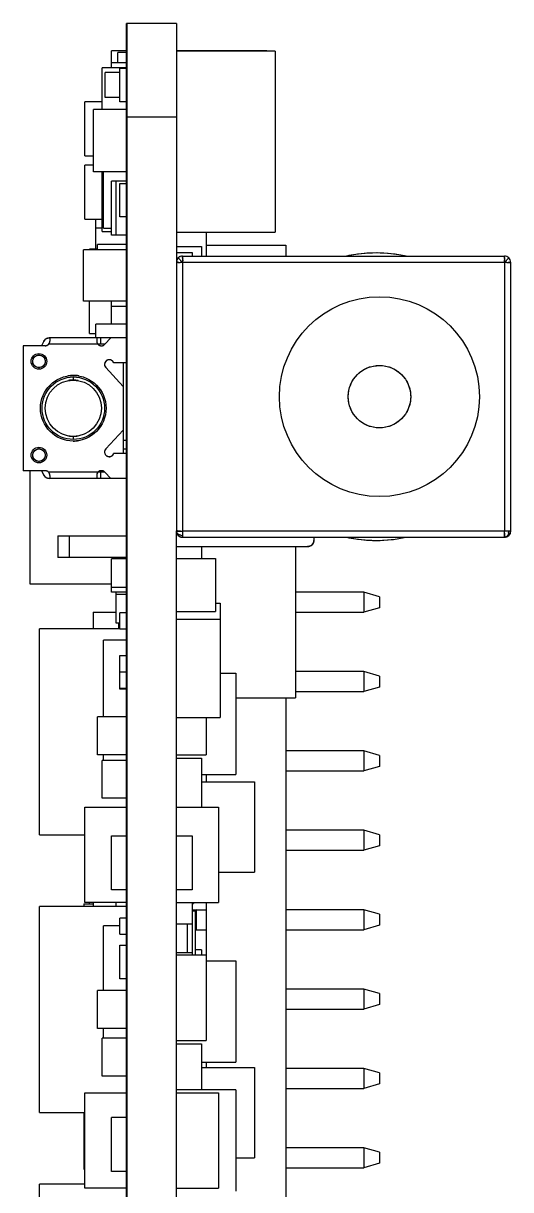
# Model space of a CAD drawing. Header units: millimetres. Extents: x 15 to 418, y 12 to 300.
# Drawn here: x 63.68 to 79.28, y 171.04 to 208.37 of the extents above; entities that cross this region are included whole.
import ezdxf

# ---------------------------------------------------------------- set-up
doc = ezdxf.new("R2010")
doc.units = ezdxf.units.MM
doc.header["$LTSCALE"] = 23.1
doc.layers.get('0').update_dxf_attribs({"linetype": 'CONTINUOUS'})

msp = doc.modelspace()

# ---------------------------------------------------------------- linework, layer by layer
at = {"color": 7, "linetype": 'Continuous'}
for p, q in [((66.983, 123.372), (66.983, 208.372)), ((68.583, 208.372), (66.983, 208.372)), ((67.005, 123.372), (67.005, 208.372)), ((68.583, 208.372), (68.583, 200.722)), ((66.505, 206.949), (66.505, 207.488)), ((66.983, 207.488), (66.505, 207.488)), ((66.705, 207.107), (66.705, 207.44)), ((66.983, 207.44), (66.705, 207.44)), ((66.983, 207.439), (66.705, 207.439)), ((68.583, 207.503), (71.483, 207.503)), ((71.743, 207.486), (68.583, 207.486)), ((71.483, 207.503), (71.483, 207.486)), ((71.743, 207.486), (71.743, 201.686)), ((66.205, 205.618), (66.205, 206.949)), ((66.983, 206.949), (66.205, 206.949)), ((66.983, 207.107), (66.505, 207.107)), ((66.775, 205.86), (66.775, 206.932)), ((66.775, 206.932), (66.983, 206.932)), ((66.305, 205.996), (66.305, 206.796)), ((66.775, 206.796), (66.305, 206.796)), ((65.655, 204.136), (65.655, 205.863)), ((66.205, 205.863), (65.655, 205.863)), ((66.775, 205.996), (66.305, 205.996)), ((66.983, 205.86), (66.775, 205.86)), ((65.925, 203.618), (65.925, 205.618)), ((66.983, 205.618), (65.925, 205.618)), ((68.583, 205.372), (66.983, 205.372)), ((65.655, 204.136), (65.925, 204.136)), ((65.655, 202.104), (65.655, 203.831)), ((65.925, 203.831), (65.655, 203.831)), ((66.983, 203.618), (65.925, 203.618)), ((66.205, 201.713), (66.205, 203.618)), ((66.255, 201.813), (66.255, 203.613)), ((66.505, 201.596), (66.505, 203.323)), ((66.983, 203.323), (66.505, 203.323)), ((66.655, 201.596), (66.655, 203.323)), ((66.775, 202.177), (66.775, 203.249)), ((66.775, 203.249), (66.983, 203.249)), ((65.655, 202.104), (66.205, 202.104)), ((66.005, 201.142), (66.005, 202.104)), ((66.983, 202.177), (66.775, 202.177)), ((66.205, 201.819), (66.005, 201.819)), ((66.205, 201.713), (66.505, 201.713)), ((66.255, 201.813), (66.505, 201.813)), ((68.583, 201.686), (71.743, 201.686)), ((69.533, 201.686), (69.533, 200.922)), ((66.055, 201.126), (66.055, 201.291)), ((66.983, 201.291), (66.055, 201.291)), ((66.983, 201.596), (66.505, 201.596)), ((68.583, 201.234), (69.383, 201.234)), ((69.383, 201.234), (69.383, 200.922)), ((69.543, 201.272), (72.083, 201.272)), ((72.083, 201.272), (72.083, 200.922)), ((65.605, 199.475), (65.605, 201.126)), ((66.983, 201.126), (65.605, 201.126)), ((66.055, 201.142), (65.805, 201.142)), ((68.583, 201.037), (69.084, 201.037)), ((68.642, 200.864), (68.783, 200.722)), ((68.783, 200.911), (68.783, 200.922)), ((68.783, 200.922), (79.083, 200.922)), ((68.783, 200.911), (68.783, 200.892)), ((68.784, 200.843), (68.783, 200.893)), ((69.084, 201.037), (69.084, 200.922)), ((79.083, 200.922), (79.083, 200.911)), ((79.084, 200.922), (79.083, 200.922)), ((79.083, 200.88), (79.083, 200.841)), ((79.225, 200.864), (79.083, 200.722)), ((68.583, 200.723), (68.583, 200.722)), ((68.583, 200.722), (68.583, 192.122)), ((68.583, 200.722), (68.595, 200.722)), ((68.625, 200.722), (68.664, 200.722)), ((68.783, 200.722), (68.707, 200.722)), ((68.784, 200.798), (68.783, 200.722)), ((68.783, 200.722), (68.783, 191.922)), ((79.083, 200.722), (68.783, 200.722)), ((79.083, 200.722), (79.083, 200.799)), ((79.083, 200.722), (79.083, 192.122)), ((79.159, 200.722), (79.083, 200.722)), ((79.204, 200.722), (79.254, 200.722)), ((79.272, 200.722), (79.253, 200.722)), ((79.272, 200.722), (79.283, 200.722)), ((79.283, 200.722), (79.283, 192.122)), ((66.983, 199.475), (65.605, 199.475)), ((65.805, 198.442), (65.805, 199.475)), ((66.505, 198.744), (66.505, 199.475)), ((66.983, 199.31), (66.505, 199.31)), ((66.005, 198.302), (66.005, 198.744)), ((66.983, 198.744), (66.005, 198.744)), ((66.983, 198.302), (64.513, 198.302)), ((64.533, 198.302), (64.533, 198.202)), ((65.805, 198.442), (66.005, 198.442)), ((66.033, 198.302), (66.033, 198.2)), ((66.163, 198.102), (66.163, 198.302)), ((66.483, 198.302), (66.293, 198.098)), ((63.683, 198.052), (63.683, 194.052)), ((64.383, 198.052), (63.683, 198.052)), ((64.336, 198.195), (64.261, 198.052)), ((66.07, 198.102), (64.495, 198.102)), ((66.297, 198.102), (66.071, 198.102)), ((66.279, 198.102), (66.284, 198.091)), ((64.183, 197.802), (64.183, 197.752)), ((66.983, 197.502), (66.575, 197.502)), ((66.882, 197.502), (66.882, 194.602)), ((64.183, 197.352), (64.183, 197.302)), ((66.3, 197.385), (66.324, 197.351)), ((66.313, 197.365), (66.324, 197.351)), ((66.324, 197.351), (66.882, 196.752)), ((65.283, 197.052), (65.283, 196.952)), ((66.882, 195.352), (66.324, 194.753)), ((65.283, 195.152), (65.283, 195.052)), ((66.983, 195.022), (66.882, 195.022)), ((64.183, 194.802), (64.183, 194.752)), ((66.557, 194.566), (66.575, 194.602)), ((66.983, 194.602), (66.575, 194.602)), ((66.983, 194.744), (66.882, 194.744)), ((64.183, 194.352), (64.183, 194.302)), ((64.383, 194.052), (63.683, 194.052)), ((63.905, 190.426), (63.905, 194.052)), ((64.261, 194.052), (64.336, 193.91)), ((66.07, 194.002), (64.495, 194.002)), ((64.497, 193.999), (64.495, 194.002)), ((64.509, 193.984), (64.5, 193.996)), ((66.983, 193.802), (64.513, 193.802)), ((64.533, 193.902), (64.533, 193.802)), ((66.033, 193.904), (66.033, 193.802)), ((66.297, 194.002), (66.072, 194.002)), ((66.163, 193.802), (66.163, 194.002)), ((66.284, 194.013), (66.279, 194.002)), ((66.293, 194.006), (66.483, 193.802)), ((64.783, 191.972), (66.983, 191.972)), ((65.159, 191.272), (65.159, 191.972)), ((68.583, 123.372), (68.583, 192.122)), ((68.621, 192.123), (68.598, 192.123)), ((68.599, 192.123), (68.621, 192.123)), ((68.661, 192.122), (68.621, 192.123)), ((68.714, 192.122), (68.661, 192.122)), ((68.661, 192.122), (68.715, 192.122)), ((79.283, 192.122), (68.783, 192.122)), ((68.783, 191.922), (79.083, 191.922)), ((72.983, 191.922), (72.983, 191.822)), ((79.083, 192), (79.083, 192.054)), ((79.083, 192.053), (79.083, 192)), ((79.083, 192), (79.083, 191.96)), ((79.083, 191.96), (79.083, 191.937)), ((79.083, 191.938), (79.083, 191.96)), ((68.583, 191.622), (72.783, 191.622)), ((69.383, 191.622), (69.383, 191.244)), ((72.393, 191.622), (72.393, 186.78)), ((72.983, 191.822), (72.979, 191.791)), ((66.983, 191.272), (64.783, 191.272)), ((66.505, 190.166), (66.505, 191.232)), ((66.983, 191.232), (66.505, 191.232)), ((68.583, 191.244), (69.833, 191.244)), ((69.833, 191.244), (69.833, 189.544)), ((66.505, 190.426), (63.905, 190.426)), ((66.983, 190.318), (66.505, 190.318)), ((66.983, 190.166), (66.505, 190.166)), ((66.655, 189.175), (66.655, 190.166)), ((66.983, 190.089), (66.655, 190.089)), ((74.583, 190.162), (72.393, 190.162)), ((74.583, 190.162), (74.583, 189.522)), ((75.083, 190.019), (74.583, 190.162)), ((69.833, 189.81), (69.983, 189.81)), ((69.983, 189.81), (69.983, 186.152)), ((75.083, 189.666), (74.583, 189.522)), ((75.083, 190.019), (75.083, 189.666)), ((65.924, 189.522), (65.924, 188.995)), ((65.924, 189.522), (66.655, 189.522)), ((66.775, 188.995), (66.775, 189.508)), ((66.983, 189.508), (66.775, 189.508)), ((68.583, 189.544), (69.833, 189.544)), ((68.583, 189.302), (69.983, 189.302)), ((72.393, 189.522), (74.583, 189.522)), ((64.205, 182.395), (64.205, 188.995)), ((66.775, 188.995), (64.205, 188.995)), ((66.775, 189.175), (66.655, 189.175)), ((66.733, 189.175), (66.733, 188.995)), ((66.775, 188.995), (66.983, 188.995)), ((66.255, 186.178), (66.255, 188.63)), ((66.983, 188.63), (66.255, 188.63)), ((66.775, 187.064), (66.775, 188.136)), ((66.775, 188.136), (66.983, 188.136)), ((66.983, 187.603), (66.775, 187.603)), ((69.983, 187.574), (70.483, 187.574)), ((70.483, 187.574), (70.483, 184.324)), ((74.583, 187.622), (72.393, 187.622)), ((74.583, 187.622), (74.583, 186.982)), ((75.083, 187.479), (74.583, 187.622)), ((75.083, 187.479), (75.083, 187.126)), ((66.775, 187.09), (66.983, 187.09)), ((66.983, 187.064), (66.775, 187.064)), ((75.083, 187.126), (74.583, 186.982)), ((70.483, 186.78), (72.393, 186.78)), ((72.083, 186.78), (72.083, 153.157)), ((72.393, 186.982), (74.583, 186.982)), ((66.055, 184.959), (66.055, 186.178)), ((66.983, 186.178), (66.055, 186.178)), ((68.583, 186.152), (69.983, 186.152)), ((69.533, 186.152), (69.533, 184.959)), ((66.983, 184.959), (66.055, 184.959)), ((66.255, 184.774), (66.255, 184.959)), ((68.583, 184.959), (69.533, 184.959)), ((68.583, 184.851), (69.383, 184.851)), ((69.383, 184.851), (69.383, 183.282)), ((74.583, 185.082), (72.083, 185.082)), ((74.583, 185.082), (74.583, 184.442)), ((75.083, 184.939), (74.583, 185.082)), ((75.083, 184.939), (75.083, 184.586)), ((66.205, 183.568), (66.205, 184.774)), ((66.983, 184.774), (66.205, 184.774)), ((72.083, 184.442), (74.583, 184.442)), ((75.083, 184.586), (74.583, 184.442)), ((69.383, 184.324), (70.483, 184.324)), ((69.383, 184.095), (71.084, 184.095)), ((69.543, 184.095), (69.543, 184.324)), ((71.084, 184.095), (71.084, 181.199)), ((66.983, 183.568), (66.205, 183.568)), ((65.655, 180.234), (65.655, 183.282)), ((65.655, 183.282), (66.983, 183.282)), ((68.583, 183.282), (69.933, 183.282)), ((69.933, 183.282), (69.933, 180.234)), ((64.205, 182.395), (65.655, 182.395)), ((66.505, 180.641), (66.505, 182.368)), ((66.505, 182.368), (66.983, 182.368)), ((68.583, 182.368), (69.084, 182.368)), ((69.084, 182.368), (69.084, 180.641)), ((74.583, 182.542), (72.083, 182.542)), ((74.583, 182.542), (74.583, 181.902)), ((75.083, 182.399), (74.583, 182.542)), ((75.083, 182.399), (75.083, 182.046)), ((72.083, 181.902), (74.583, 181.902)), ((75.083, 182.046), (74.583, 181.902)), ((69.933, 181.199), (71.084, 181.199)), ((66.983, 180.641), (66.505, 180.641)), ((69.084, 180.641), (68.583, 180.641)), ((64.205, 173.505), (64.205, 180.105)), ((66.983, 180.105), (64.205, 180.105)), ((65.619, 180.194), (65.924, 180.194)), ((66.983, 180.234), (65.655, 180.234)), ((65.805, 180.194), (65.805, 180.234)), ((65.924, 180.234), (65.924, 180.105)), ((66.655, 180.105), (66.655, 180.234)), ((68.583, 180.234), (69.933, 180.234)), ((69.084, 180.234), (69.084, 178.558)), ((69.084, 180.203), (69.133, 180.203)), ((69.084, 180.002), (69.543, 180.002)), ((69.084, 179.964), (69.183, 179.964)), ((69.133, 180.234), (69.133, 180.203)), ((69.183, 179.964), (69.183, 178.558)), ((69.223, 180.002), (69.184, 179.963)), ((69.223, 179.362), (69.223, 180.002)), ((69.543, 178.558), (69.543, 180.234)), ((74.583, 180.002), (72.083, 180.002)), ((74.583, 180.002), (74.583, 179.362)), ((75.083, 179.859), (74.583, 180.002)), ((66.775, 179.216), (66.775, 179.729)), ((66.983, 179.729), (66.775, 179.729)), ((75.083, 179.859), (75.083, 179.506)), ((66.255, 177.415), (66.255, 179.486)), ((66.775, 179.486), (66.255, 179.486)), ((66.775, 179.216), (66.983, 179.216)), ((68.583, 179.548), (69.084, 179.548)), ((68.933, 179.548), (68.933, 178.634)), ((69.183, 179.402), (69.223, 179.362)), ((69.183, 179.362), (69.543, 179.362)), ((72.083, 179.362), (74.583, 179.362)), ((75.083, 179.506), (74.583, 179.362)), ((66.775, 177.793), (66.775, 178.865)), ((66.775, 178.865), (66.983, 178.865)), ((68.583, 178.634), (69.084, 178.634)), ((68.583, 178.558), (69.533, 178.558)), ((69.383, 178.717), (69.183, 178.717)), ((69.383, 178.717), (69.383, 178.558)), ((69.533, 178.558), (69.533, 175.815)), ((69.533, 178.367), (70.483, 178.367)), ((70.483, 178.367), (70.483, 175.117)), ((66.983, 177.793), (66.775, 177.793)), ((66.055, 176.196), (66.055, 177.415)), ((66.983, 177.415), (66.055, 177.415)), ((74.583, 177.462), (72.083, 177.462)), ((74.583, 177.462), (74.583, 176.822)), ((75.083, 177.319), (74.583, 177.462)), ((75.083, 176.966), (74.583, 176.822)), ((75.083, 177.319), (75.083, 176.966)), ((72.083, 176.822), (74.583, 176.822)), ((66.983, 176.196), (66.055, 176.196)), ((66.205, 174.678), (66.205, 175.884)), ((66.983, 175.884), (66.205, 175.884)), ((66.255, 175.884), (66.255, 176.196)), ((68.583, 175.815), (69.533, 175.815)), ((68.583, 175.707), (69.383, 175.707)), ((69.383, 175.707), (69.383, 174.239)), ((69.383, 175.117), (70.483, 175.117)), ((69.543, 174.951), (69.543, 175.117)), ((69.383, 174.951), (71.084, 174.951)), ((71.084, 174.951), (71.084, 172.055)), ((74.583, 174.922), (72.083, 174.922)), ((74.583, 174.922), (74.583, 174.282)), ((75.083, 174.779), (74.583, 174.922)), ((75.083, 174.779), (75.083, 174.426)), ((66.983, 174.678), (66.205, 174.678)), ((75.083, 174.426), (74.583, 174.282)), ((65.655, 171.09), (65.655, 174.138)), ((65.655, 174.138), (66.983, 174.138)), ((70.483, 174.239), (68.583, 174.239)), ((68.583, 174.138), (69.933, 174.138)), ((69.933, 174.138), (69.933, 171.09)), ((70.483, 174.239), (70.483, 170.989)), ((72.083, 174.282), (74.583, 174.282)), ((64.205, 173.505), (65.655, 173.505)), ((66.505, 171.624), (66.505, 173.351)), ((66.983, 173.351), (66.505, 173.351)), ((74.583, 172.382), (72.083, 172.382)), ((74.583, 172.382), (74.583, 171.742)), ((75.083, 172.239), (74.583, 172.382)), ((75.083, 172.239), (75.083, 171.886)), ((70.483, 172.055), (71.084, 172.055)), ((72.083, 171.742), (74.583, 171.742)), ((75.083, 171.886), (74.583, 171.742)), ((65.619, 171.699), (65.655, 171.699)), ((66.983, 171.624), (66.505, 171.624)), ((64.205, 164.615), (64.205, 171.215)), ((65.655, 171.215), (64.205, 171.215)), ((66.983, 171.09), (65.655, 171.09)), ((68.583, 171.09), (69.933, 171.09))]:
    msp.add_line(p, q, dxfattribs=at)
at = {"color": 6, "linetype": 'Continuous'}
msp.add_line((64.783, 191.972), (64.783, 191.272), dxfattribs=at)
at = {"color": 4, "linetype": 'Continuous'}
for p, q in [((65.619, 180.194), (65.619, 180.105)), ((65.619, 173.505), (65.619, 171.699))]:
    msp.add_line(p, q, dxfattribs=at)
at = {"color": 7, "linetype": 'Continuous'}
for centre, radius in [((75.083, 196.422), 3.2), ((64.183, 197.552), 0.25), ((64.183, 197.552), 0.2), ((75.083, 196.422), 1), ((65.283, 196.052), 1.05), ((65.283, 196.052), 1), ((65.283, 196.052), 0.9), ((64.183, 194.552), 0.25), ((64.183, 194.552), 0.2)]:
    msp.add_circle(centre, radius, dxfattribs=at)
for centre, radius, start, end in [((68.783, 200.722), 0.2, 89.9857, 180.0143), ((68.783, 200.901), 0.0211, 89.9407, 91.0482), ((71.617, 200.899), 2.833, 179.75, 180.1142), ((74.983, 196.422), 4.6, 78.0314, 101.9686), ((74.991, 196.369), 4.653, 98.1617, 101.9296), ((74.983, 196.432), 4.59, 80.9304, 98.1758), ((74.975, 196.367), 4.655, 78.0708, 80.9538), ((79.083, 200.722), 0.2, 359.9857, 90.0143), ((75.775, 200.908), 3.309, 359.5265, 0.0609), ((73.924, 200.908), 5.159, 359.2598, 359.6902), ((68.598, 197.414), 3.309, 89.5265, 90.0609), ((68.598, 195.563), 5.159, 89.2598, 89.6902), ((68.693, 203.024), 2.303, 269.2882, 270.3521), ((68.706, 206.283), 5.562, 269.5651, 270.0056), ((68.704, 206.773), 6.051, 270.029, 270.7558), ((60.626, 200.816), 8.158, 359.3435, 359.8792), ((63.895, 200.806), 4.889, 359.9111, 0.4347), ((66.564, 200.815), 2.22, 359.5569, 0.7141), ((84.644, 200.8), 5.562, 179.5651, 180.0056), ((81.386, 200.813), 2.303, 179.2882, 180.3521), ((85.134, 200.802), 6.051, 180.029, 180.7558), ((79.177, 208.88), 8.158, 269.3435, 269.8792), ((79.177, 202.941), 2.22, 269.5569, 270.7141), ((79.167, 205.61), 4.889, 269.9111, 270.4347), ((79.26, 197.889), 2.833, 89.75, 90.1142), ((79.262, 200.722), 0.0211, 359.9407, 1.0477), ((64.513, 198.102), 0.2, 89.9989, 152.4379), ((64.574, 198.044), 0.285, 137.4143, 139.6972), ((64.497, 198.127), 0.171, 127.9218, 128.4164), ((64.518, 198.085), 0.218, 112.4183, 115.8423), ((64.513, 198.113), 0.19, 102.399, 106.4188), ((64.383, 198.202), 0.15, 269.9983, 0.0017), ((64.383, 198.216), 0.163, 270.2322, 270.7286), ((64.385, 198.195), 0.142, 282.1693, 283.9715), ((64.384, 198.198), 0.145, 283.9772, 287.1424), ((64.383, 198.201), 0.148, 287.1363, 288.3635), ((64.382, 198.205), 0.153, 288.3898, 294.5181), ((64.381, 198.208), 0.156, 294.4939, 297.5828), ((64.381, 198.207), 0.156, 297.5846, 298.0579), ((64.381, 198.207), 0.155, 298.0546, 302.4674), ((64.382, 198.205), 0.153, 302.4695, 306.1123), ((64.387, 198.198), 0.145, 306.0582, 312.3222), ((64.396, 198.188), 0.131, 312.3565, 316.7543), ((64.402, 198.183), 0.123, 316.7768, 319.0824), ((64.338, 198.236), 0.207, 319.5969, 323.3409), ((64.401, 198.194), 0.131, 331.6509, 336.7144), ((64.391, 198.199), 0.142, 336.7597, 340.8303), ((64.35, 198.211), 0.185, 346.5075, 346.8129), ((64.345, 198.212), 0.19, 346.8154, 348.2368), ((66.183, 198.2), 0.15, 179.9993, 317.0007), ((66.332, 198.235), 0.303, 192.7331, 192.929), ((66.293, 198.225), 0.262, 192.9157, 193.8954), ((66.263, 198.218), 0.231, 193.9046, 194.7782), ((66.217, 198.229), 0.194, 212.1285, 213.5646), ((66.824, 198.905), 1.102, 226.7836, 227.0309), ((66.193, 198.202), 0.156, 235.5469, 237.5076), ((66.188, 198.195), 0.148, 237.5221, 238.0548), ((66.184, 198.201), 0.151, 240.9105, 255.1623), ((66.173, 198.168), 0.117, 244.1724, 244.6063), ((66.171, 198.161), 0.11, 244.5776, 247.979), ((66.165, 198.149), 0.0959, 247.9704, 257.731), ((66.168, 198.163), 0.11, 257.8298, 260.9352), ((66.196, 198.179), 0.128, 274.7704, 276.6705), ((66.197, 198.153), 0.102, 291.0244, 291.9624), ((66.196, 198.156), 0.105, 291.9603, 292.4014), ((66.433, 197.454), 0.15, 18.8904, 207.3013), ((66.433, 197.454), 0.149, 158.8228, 167.9234), ((66.434, 197.453), 0.151, 143.3161, 154.4393), ((66.432, 197.454), 0.149, 173.9026, 179.3497), ((66.43, 197.454), 0.146, 167.9293, 173.8565), ((66.416, 197.447), 0.132, 194.5024, 197.3391), ((66.402, 197.443), 0.117, 197.2846, 203.3969), ((66.4, 197.442), 0.115, 203.5055, 206.5409), ((66.414, 197.449), 0.131, 206.5441, 209.2998), ((65.283, 196.047), 1.055, 90.0242, 99.4662), ((65.284, 196.045), 0.908, 90.0434, 99.9848), ((65.282, 196.029), 1.073, 89.5017, 89.9264), ((65.282, 196.047), 0.905, 80.0342, 89.9695), ((65.282, 196.041), 1.062, 80.5622, 89.5184), ((65.283, 196.058), 0.905, 260.0342, 269.9695), ((65.284, 196.076), 1.073, 269.6128, 269.9271), ((65.282, 196.06), 0.908, 270.0434, 279.9848), ((65.282, 196.057), 1.055, 270.0248, 279.4668), ((66.433, 194.651), 0.15, 136.9997, 325.4106), ((66.439, 194.651), 0.156, 177.409, 182.9808), ((66.434, 194.652), 0.15, 167.4873, 177.433), ((66.439, 194.651), 0.156, 182.968, 186.9014), ((66.426, 194.653), 0.142, 160.2255, 167.4627), ((66.417, 194.656), 0.133, 152.5772, 160.2307), ((66.459, 194.627), 0.115, 321.6202, 324.6549), ((66.447, 194.636), 0.131, 324.658, 327.4085), ((64.513, 194.002), 0.2, 207.5621, 270.0011), ((64.383, 193.902), 0.15, 359.9983, 90.0017), ((64.381, 193.896), 0.157, 76.872, 77.9801), ((64.381, 193.895), 0.157, 66.5539, 76.8691), ((64.381, 193.897), 0.156, 65.435, 66.5538), ((64.384, 193.901), 0.151, 59.7786, 65.4611), ((64.386, 193.906), 0.146, 59.2042, 59.7483), ((64.388, 193.909), 0.142, 55.2694, 59.2179), ((64.39, 193.912), 0.138, 54.0641, 55.2544), ((64.389, 193.91), 0.141, 52.8175, 54.0611), ((64.386, 193.907), 0.145, 51.4238, 52.8166), ((64.379, 193.898), 0.156, 46.3103, 51.3747), ((64.368, 193.886), 0.172, 43.6697, 46.3448), ((64.362, 193.88), 0.181, 42.4179, 43.6814), ((63.593, 193.302), 1.142, 37.4334, 37.6234), ((64.365, 193.885), 0.175, 32.9422, 34.6567), ((64.387, 193.899), 0.148, 31.8583, 32.9183), ((64.405, 193.91), 0.127, 28.597, 31.8917), ((64.413, 193.915), 0.118, 27.0639, 28.5582), ((64.418, 193.917), 0.113, 24.9381, 27.0686), ((64.423, 193.919), 0.108, 23.312, 24.9341), ((64.267, 193.875), 0.269, 13.7276, 14.3703), ((64.265, 193.874), 0.271, 13.123, 13.7277), ((64.263, 193.874), 0.273, 12.7111, 13.1233), ((64.262, 193.874), 0.274, 12.2655, 12.7111), ((64.273, 193.876), 0.263, 11.0624, 12.281), ((66.183, 193.904), 0.15, 42.999, 180.001), ((66.222, 193.894), 0.19, 166.9541, 168.7233), ((66.215, 193.896), 0.182, 166.3916, 166.9508), ((66.175, 193.908), 0.141, 157.125, 161.0371), ((66.165, 193.912), 0.13, 153.4179, 157.0922), ((66.173, 193.908), 0.139, 151.7316, 152.7473), ((66.169, 193.91), 0.135, 152.7492, 153.4121), ((66.241, 193.864), 0.22, 142.0736, 144.1259), ((66.261, 193.848), 0.246, 141.0233, 142.0896), ((66.739, 193.284), 0.981, 132.6413, 132.9604), ((66.202, 193.891), 0.17, 122.8028, 124.6987), ((66.191, 193.908), 0.15, 120.5657, 122.8131), ((66.184, 193.903), 0.151, 104.5615, 117.2205), ((66.168, 193.95), 0.103, 113.1156, 114.5065), ((66.164, 193.961), 0.091, 101.546, 113.1021), ((66.168, 193.942), 0.11, 98.5694, 101.4823), ((66.195, 193.928), 0.125, 82.7752, 84.3936), ((66.195, 193.943), 0.11, 66.6107, 70.0784), ((68.785, 192.122), 0.201, 180.0568, 197.7313), ((68.783, 192.122), 0.2, 179.9857, 270.0143), ((68.782, 192.122), 0.199, 197.7815, 200.0552), ((68.784, 192.123), 0.201, 200.0858, 214.6237), ((68.667, 194.803), 2.681, 269.0318, 269.8722), ((68.784, 192.123), 0.201, 216.6227, 231.8318), ((68.784, 192.123), 0.201, 233.8833, 251.8619), ((68.791, 192.133), 0.213, 239.4508, 240.9597), ((68.719, 214.74), 22.618, 269.9888, 270.1637), ((68.784, 192.124), 0.202, 251.9345, 253.4819), ((68.783, 192.257), 0.276, 257.1443, 270.0753), ((68.784, 192.124), 0.201, 253.5033, 269.9374), ((74.983, 196.422), 4.6, 258.0314, 281.9686), ((74.991, 196.475), 4.653, 258.0704, 261.7676), ((74.975, 196.477), 4.655, 278.9724, 281.9292), ((56.465, 192.058), 22.618, 359.9888, 0.1637), ((79.083, 192.122), 0.2, 269.9857, 0.0143), ((76.403, 192.006), 2.681, 359.0318, 359.8722), ((79.083, 192.124), 0.201, 270.0568, 287.7313), ((79.084, 192.121), 0.199, 287.7815, 290.0552), ((79.102, 192.077), 0.151, 287.5736, 291.9226), ((79.083, 192.123), 0.201, 290.0858, 304.6237), ((79.083, 192.123), 0.201, 306.6226, 321.8319), ((78.949, 192.122), 0.276, 347.1443, 0.0753), ((79.083, 192.123), 0.201, 323.8833, 341.862), ((79.082, 192.123), 0.202, 341.9345, 343.4819), ((79.082, 192.122), 0.201, 343.5033, 359.9374), ((72.783, 191.822), 0.2, 269.9846, 0.0154), ((74.983, 196.412), 4.59, 261.7527, 278.9951)]:
    msp.add_arc(centre, radius, start, end, dxfattribs=at)
at = {"color": 6, "linetype": 'Continuous'}
for centre, radius, start, end in [((68.785, 192.122), 0.202, 197.7313, 198.3659), ((68.784, 192.123), 0.201, 198.4689, 200.0858), ((68.784, 192.123), 0.201, 214.6237, 215.7375), ((68.784, 192.123), 0.201, 215.8177, 216.6227), ((68.784, 192.123), 0.201, 233.5493, 233.8833), ((68.784, 192.123), 0.201, 251.8619, 252.0009), ((68.784, 192.124), 0.202, 253.4819, 267.2647), ((68.783, 192.12), 0.198, 267.2936, 269.0291), ((68.783, 192.119), 0.197, 269.0299, 269.9996), ((79.083, 192.124), 0.202, 287.7313, 288.3659), ((79.083, 192.123), 0.201, 288.4689, 290.0858), ((79.083, 192.123), 0.201, 304.6237, 305.7375), ((79.083, 192.123), 0.201, 305.8176, 306.6226), ((79.083, 192.123), 0.201, 323.5493, 323.8833), ((79.083, 192.123), 0.201, 341.862, 342.0009), ((79.082, 192.123), 0.202, 343.4819, 357.265), ((79.087, 192.122), 0.197, 359.0303, 359.9996), ((79.085, 192.122), 0.198, 357.2939, 359.0295)]:
    msp.add_arc(centre, radius, start, end, dxfattribs=at)
at = {"color": 7, "linetype": 'Continuous'}
for points in [[(68.676, 200.893), (68.667, 200.888), (68.659, 200.88), (68.652, 200.873)], [(68.709, 200.908), (68.697, 200.904), (68.686, 200.9), (68.676, 200.893)], [(68.61, 200.823), (68.601, 200.81), (68.596, 200.796), (68.592, 200.781)], [(68.623, 200.841), (68.618, 200.836), (68.614, 200.83), (68.61, 200.823)], [(64.365, 198.236), (64.373, 198.245), (64.382, 198.253), (64.391, 198.261)], [(64.392, 198.262), (64.401, 198.269), (64.412, 198.275), (64.423, 198.281)], [(64.434, 198.286), (64.443, 198.289), (64.451, 198.292), (64.459, 198.295)], [(64.472, 198.298), (64.485, 198.301), (64.499, 198.302), (64.513, 198.302)], [(64.385, 198.052), (64.395, 198.052), (64.405, 198.053), (64.415, 198.056)], [(64.504, 198.113), (64.508, 198.119), (64.512, 198.125), (64.516, 198.132)], [(66.056, 198.122), (66.061, 198.115), (66.065, 198.109), (66.07, 198.102)], [(66.074, 198.099), (66.083, 198.09), (66.094, 198.081), (66.105, 198.073)], [(66.11, 198.069), (66.114, 198.067), (66.118, 198.065), (66.123, 198.063)], [(66.207, 198.052), (66.224, 198.055), (66.241, 198.061), (66.257, 198.07)], [(66.236, 198.059), (66.243, 198.062), (66.25, 198.066), (66.257, 198.07)], [(66.257, 198.07), (66.27, 198.078), (66.281, 198.088), (66.293, 198.098)], [(64.122, 197.743), (64.142, 197.748), (64.162, 197.75), (64.183, 197.752)], [(64.183, 197.752), (64.205, 197.75), (64.227, 197.748), (64.248, 197.741)], [(66.556, 197.54), (66.549, 197.55), (66.541, 197.559), (66.532, 197.567)], [(66.575, 197.502), (66.57, 197.515), (66.564, 197.528), (66.556, 197.54)], [(64.183, 197.352), (64.161, 197.354), (64.139, 197.357), (64.118, 197.363)], [(64.244, 197.362), (64.224, 197.356), (64.203, 197.354), (64.183, 197.352)], [(66.283, 197.456), (66.283, 197.448), (66.284, 197.44), (66.285, 197.431)], [(66.285, 197.431), (66.286, 197.426), (66.287, 197.42), (66.288, 197.414)], [(66.3, 197.385), (66.304, 197.378), (66.309, 197.371), (66.313, 197.365)], [(64.122, 194.743), (64.142, 194.748), (64.162, 194.75), (64.183, 194.752)], [(64.183, 194.752), (64.205, 194.75), (64.227, 194.748), (64.248, 194.741)], [(66.324, 194.753), (66.314, 194.742), (66.306, 194.73), (66.299, 194.718)], [(66.523, 194.53), (66.528, 194.534), (66.532, 194.538), (66.537, 194.542)], [(66.537, 194.542), (66.541, 194.546), (66.546, 194.551), (66.55, 194.556)], [(66.557, 194.566), (66.564, 194.577), (66.57, 194.59), (66.575, 194.602)], [(64.183, 194.352), (64.161, 194.354), (64.139, 194.357), (64.118, 194.363)], [(64.244, 194.362), (64.224, 194.356), (64.203, 194.354), (64.183, 194.352)], [(64.414, 194.049), (64.404, 194.051), (64.393, 194.052), (64.383, 194.052)], [(64.533, 193.913), (64.533, 193.918), (64.532, 193.922), (64.531, 193.927)], [(66.042, 193.953), (66.04, 193.948), (66.039, 193.944), (66.037, 193.939)], [(66.062, 193.992), (66.058, 193.986), (66.054, 193.98), (66.05, 193.973)], [(66.105, 194.031), (66.094, 194.024), (66.084, 194.015), (66.074, 194.006)], [(66.126, 194.043), (66.122, 194.042), (66.118, 194.04), (66.115, 194.038)], [(66.257, 194.035), (66.241, 194.043), (66.225, 194.049), (66.208, 194.052)], [(66.232, 194.047), (66.225, 194.049), (66.218, 194.051), (66.211, 194.052)], [(66.256, 194.035), (66.251, 194.038), (66.245, 194.042), (66.238, 194.044)], [(66.293, 194.006), (66.281, 194.016), (66.27, 194.027), (66.256, 194.035)], [(68.601, 192.041), (68.604, 192.033), (68.608, 192.026), (68.612, 192.018)], [(68.688, 191.947), (68.697, 191.941), (68.707, 191.937), (68.717, 191.934)], [(79.181, 191.948), (79.174, 191.944), (79.166, 191.94), (79.159, 191.937)], [(79.268, 192.045), (79.265, 192.037), (79.261, 192.03), (79.257, 192.023)], [(72.979, 191.791), (72.976, 191.776), (72.973, 191.762), (72.969, 191.748)]]:
    msp.add_open_spline(points, degree=3, dxfattribs=at)
for points, knots in [([(68.783, 200.922), (68.783, 200.922), (68.782, 200.922), (68.783, 200.921), (68.783, 200.92), (68.783, 200.919), (68.783, 200.917), (68.783, 200.915), (68.783, 200.912), (68.783, 200.911)], [0, 0, 0, 0, 0.069909, 0.128944, 0.206327, 0.309579, 0.440704, 0.599799, 1, 1, 1, 1]), ([(68.783, 200.892), (68.783, 200.888), (68.783, 200.872), (68.784, 200.856), (68.784, 200.843)], [0, 0, 0, 0, 0.211487, 1, 1, 1, 1]), ([(79.083, 200.91), (79.084, 200.912), (79.084, 200.915), (79.084, 200.918), (79.084, 200.92), (79.084, 200.921), (79.085, 200.922), (79.084, 200.922), (79.084, 200.922)], [0, 0, 0, 0, 0.401673, 0.693287, 0.797004, 0.874032, 0.930629, 1, 1, 1, 1]), ([(79.083, 200.88), (79.083, 200.883), (79.083, 200.893), (79.083, 200.903), (79.083, 200.91)], [0, 0, 0, 0, 0.30278, 1, 1, 1, 1]), ([(68.595, 200.722), (68.594, 200.722), (68.591, 200.723), (68.587, 200.723), (68.585, 200.723), (68.584, 200.723), (68.584, 200.724), (68.583, 200.723), (68.583, 200.723)], [0, 0, 0, 0, 0.401677, 0.693295, 0.797014, 0.874044, 0.930642, 1, 1, 1, 1]), ([(68.626, 200.722), (68.622, 200.722), (68.612, 200.722), (68.602, 200.722), (68.595, 200.722)], [0, 0, 0, 0, 0.30278, 1, 1, 1, 1]), ([(79.253, 200.722), (79.25, 200.722), (79.233, 200.722), (79.217, 200.722), (79.204, 200.722)], [0, 0, 0, 0, 0.211487, 1, 1, 1, 1]), ([(79.283, 200.723), (79.283, 200.723), (79.283, 200.724), (79.283, 200.723), (79.282, 200.723), (79.28, 200.723), (79.279, 200.723), (79.276, 200.722), (79.273, 200.722), (79.272, 200.722)], [0, 0, 0, 0, 0.069921, 0.128954, 0.206336, 0.309586, 0.440709, 0.599802, 1, 1, 1, 1]), ([(64.336, 198.195), (64.336, 198.198), (64.339, 198.204), (64.345, 198.212), (64.351, 198.22), (64.355, 198.225), (64.357, 198.228)], [0, 0, 0, 0, 0.249551, 0.502023, 0.750973, 1, 1, 1, 1]), ([(64.525, 198.152), (64.525, 198.153), (64.527, 198.158), (64.528, 198.164), (64.529, 198.168)], [0, 0, 0, 0, 0.251972, 1, 1, 1, 1]), ([(64.531, 198.173), (64.531, 198.176), (64.533, 198.185), (64.534, 198.195), (64.533, 198.202)], [0, 0, 0, 0, 0.258357, 1, 1, 1, 1]), ([(66.033, 198.2), (66.033, 198.2), (66.033, 198.198), (66.033, 198.194), (66.033, 198.191), (66.033, 198.189)], [0, 0, 0, 0, 0.247257, 0.495961, 1, 1, 1, 1]), ([(66.033, 198.189), (66.034, 198.187), (66.035, 198.18), (66.036, 198.173), (66.037, 198.168)], [0, 0, 0, 0, 0.245355, 1, 1, 1, 1]), ([(66.039, 198.159), (66.041, 198.153), (66.044, 198.142), (66.05, 198.131), (66.054, 198.126)], [0, 0, 0, 0, 0.495711, 1, 1, 1, 1]), ([(66.151, 198.054), (66.16, 198.052), (66.179, 198.052), (66.197, 198.051), (66.206, 198.052)], [0, 0, 0, 0, 0.498887, 1, 1, 1, 1]), ([(66.211, 198.053), (66.215, 198.053), (66.222, 198.054), (66.23, 198.057), (66.234, 198.058)], [0, 0, 0, 0, 0.49946, 1, 1, 1, 1]), ([(64.118, 197.363), (64.108, 197.366), (64.089, 197.374), (64.054, 197.397), (64.017, 197.435), (63.989, 197.491), (63.98, 197.554), (63.99, 197.617), (64.015, 197.664), (64.042, 197.695), (64.074, 197.722), (64.102, 197.737), (64.122, 197.743)], [0, 0, 0, 0, 0.062457, 0.125266, 0.250159, 0.375138, 0.500102, 0.625091, 0.750047, 0.812669, 0.875248, 1, 1, 1, 1]), ([(64.248, 197.741), (64.257, 197.738), (64.277, 197.73), (64.312, 197.707), (64.349, 197.67), (64.377, 197.613), (64.386, 197.55), (64.376, 197.488), (64.351, 197.441), (64.324, 197.409), (64.292, 197.382), (64.264, 197.367), (64.244, 197.362)], [0, 0, 0, 0, 0.062457, 0.125266, 0.250159, 0.375138, 0.500102, 0.625091, 0.750047, 0.812669, 0.875248, 1, 1, 1, 1]), ([(66.532, 197.567), (66.517, 197.58), (66.489, 197.595), (66.45, 197.604), (66.419, 197.604), (66.389, 197.598), (66.352, 197.583), (66.328, 197.562), (66.316, 197.547)], [0, 0, 0, 0, 0.249434, 0.374693, 0.50005, 0.625383, 0.750631, 1, 1, 1, 1]), ([(75.083, 195.422), (75.018, 195.425), (74.92, 195.433), (74.792, 195.463), (74.7, 195.496), (74.611, 195.539), (74.499, 195.606), (74.372, 195.711), (74.247, 195.863), (74.153, 196.037), (74.096, 196.226), (74.077, 196.422), (74.096, 196.619), (74.153, 196.807), (74.247, 196.981), (74.351, 197.108), (74.448, 197.196), (74.527, 197.255), (74.611, 197.306), (74.699, 197.349), (74.792, 197.381), (74.888, 197.403), (74.985, 197.415), (75.051, 197.42), (75.083, 197.422)], [0, 0, 0, 0, 0.062541, 0.09379, 0.125065, 0.156371, 0.187653, 0.250098, 0.312574, 0.375032, 0.437497, 0.499966, 0.562431, 0.624894, 0.687341, 0.749815, 0.781065, 0.812306, 0.843603, 0.874918, 0.906151, 0.937368, 0.968689, 1, 1, 1, 1]), ([(75.083, 197.422), (75.149, 197.42), (75.247, 197.411), (75.375, 197.381), (75.467, 197.348), (75.556, 197.306), (75.668, 197.238), (75.795, 197.134), (75.92, 196.981), (76.013, 196.807), (76.07, 196.619), (76.09, 196.422), (76.07, 196.226), (76.013, 196.037), (75.92, 195.863), (75.816, 195.736), (75.719, 195.648), (75.64, 195.59), (75.556, 195.539), (75.467, 195.496), (75.375, 195.463), (75.279, 195.442), (75.181, 195.429), (75.116, 195.424), (75.083, 195.422)], [0, 0, 0, 0, 0.062541, 0.09379, 0.125065, 0.156371, 0.187653, 0.250098, 0.312574, 0.375032, 0.437497, 0.499966, 0.562431, 0.624894, 0.687341, 0.749815, 0.781065, 0.812306, 0.843603, 0.874918, 0.906151, 0.937368, 0.968689, 1, 1, 1, 1]), ([(64.118, 194.363), (64.108, 194.366), (64.089, 194.374), (64.054, 194.397), (64.017, 194.435), (63.989, 194.491), (63.98, 194.554), (63.99, 194.617), (64.015, 194.664), (64.042, 194.695), (64.074, 194.722), (64.102, 194.737), (64.122, 194.743)], [0, 0, 0, 0, 0.062457, 0.125266, 0.250159, 0.375138, 0.500102, 0.625091, 0.750047, 0.812669, 0.875248, 1, 1, 1, 1]), ([(64.248, 194.741), (64.257, 194.738), (64.277, 194.73), (64.312, 194.707), (64.349, 194.67), (64.377, 194.613), (64.386, 194.55), (64.376, 194.488), (64.351, 194.441), (64.324, 194.409), (64.292, 194.382), (64.264, 194.367), (64.244, 194.362)], [0, 0, 0, 0, 0.062457, 0.125266, 0.250159, 0.375138, 0.500102, 0.625091, 0.750047, 0.812669, 0.875248, 1, 1, 1, 1]), ([(66.285, 194.633), (66.286, 194.62), (66.293, 194.594), (66.312, 194.56), (66.34, 194.531), (66.374, 194.511), (66.412, 194.501), (66.451, 194.5), (66.489, 194.51), (66.512, 194.523), (66.523, 194.53)], [0, 0, 0, 0, 0.124978, 0.250047, 0.375027, 0.500035, 0.625049, 0.750056, 0.875032, 1, 1, 1, 1]), ([(64.513, 193.802), (64.495, 193.802), (64.458, 193.807), (64.408, 193.829), (64.365, 193.864), (64.344, 193.894), (64.336, 193.91)], [0, 0, 0, 0, 0.250011, 0.5, 0.749989, 1, 1, 1, 1]), ([(64.513, 193.802), (64.51, 193.801), (64.503, 193.801), (64.493, 193.803), (64.483, 193.804), (64.477, 193.806), (64.474, 193.806)], [0, 0, 0, 0, 0.249556, 0.501755, 0.750868, 1, 1, 1, 1]), ([(64.528, 193.942), (64.527, 193.943), (64.526, 193.95), (64.523, 193.957), (64.521, 193.962)], [0, 0, 0, 0, 0.247604, 1, 1, 1, 1]), ([(64.533, 193.902), (64.534, 193.905), (64.534, 193.909), (64.534, 193.912), (64.533, 193.913)], [0, 0, 0, 0, 0.744507, 1, 1, 1, 1]), ([(66.036, 193.931), (66.035, 193.929), (66.034, 193.92), (66.033, 193.911), (66.033, 193.904)], [0, 0, 0, 0, 0.257909, 1, 1, 1, 1]), ([(66.208, 194.052), (66.198, 194.053), (66.179, 194.053), (66.16, 194.052), (66.151, 194.051)], [0, 0, 0, 0, 0.499953, 1, 1, 1, 1]), ([(68.598, 192.123), (68.596, 192.123), (68.592, 192.123), (68.588, 192.123), (68.585, 192.122), (68.584, 192.122), (68.583, 192.122)], [0, 0, 0, 0, 0.417323, 0.72424, 0.918875, 1, 1, 1, 1]), ([(68.583, 192.122), (68.583, 192.122), (68.584, 192.122), (68.584, 192.122), (68.586, 192.122), (68.588, 192.123), (68.593, 192.123), (68.597, 192.123), (68.599, 192.123)], [0, 0, 0, 0, 0.016353, 0.06415, 0.14332, 0.253619, 0.566544, 1, 1, 1, 1]), ([(68.593, 192.079), (68.592, 192.082), (68.586, 192.096), (68.583, 192.111), (68.583, 192.122)], [0, 0, 0, 0, 0.256109, 1, 1, 1, 1]), ([(68.622, 192.039), (68.619, 192.042), (68.607, 192.054), (68.598, 192.068), (68.593, 192.079)], [0, 0, 0, 0, 0.260531, 1, 1, 1, 1]), ([(68.666, 192.008), (68.662, 192.01), (68.646, 192.019), (68.631, 192.03), (68.622, 192.039)], [0, 0, 0, 0, 0.259969, 1, 1, 1, 1]), ([(68.722, 191.988), (68.717, 191.989), (68.697, 191.994), (68.679, 192.001), (68.666, 192.008)], [0, 0, 0, 0, 0.256719, 1, 1, 1, 1]), ([(68.715, 192.122), (68.72, 192.122), (68.732, 192.122), (68.749, 192.122), (68.763, 192.122), (68.775, 192.121), (68.781, 192.121), (68.783, 192.122)], [0, 0, 0, 0, 0.243501, 0.491442, 0.743412, 0.873527, 1, 1, 1, 1]), ([(79.083, 192.054), (79.084, 192.059), (79.084, 192.07), (79.084, 192.087), (79.084, 192.102), (79.085, 192.113), (79.085, 192.12), (79.083, 192.122)], [0, 0, 0, 0, 0.243501, 0.491442, 0.743412, 0.873527, 1, 1, 1, 1]), ([(79.083, 191.922), (79.083, 191.922), (79.083, 191.923), (79.083, 191.923), (79.083, 191.925), (79.083, 191.927), (79.083, 191.932), (79.083, 191.935), (79.083, 191.938)], [0, 0, 0, 0, 0.016353, 0.06415, 0.14332, 0.253619, 0.566544, 1, 1, 1, 1]), ([(79.083, 191.937), (79.083, 191.935), (79.083, 191.931), (79.083, 191.927), (79.083, 191.924), (79.083, 191.923), (79.083, 191.922)], [0, 0, 0, 0, 0.417323, 0.724239, 0.918874, 1, 1, 1, 1]), ([(79.127, 191.932), (79.124, 191.93), (79.11, 191.925), (79.095, 191.922), (79.083, 191.922)], [0, 0, 0, 0, 0.256109, 1, 1, 1, 1]), ([(79.167, 191.96), (79.164, 191.957), (79.152, 191.946), (79.138, 191.937), (79.127, 191.932)], [0, 0, 0, 0, 0.260531, 1, 1, 1, 1]), ([(79.198, 192.005), (79.196, 192), (79.187, 191.985), (79.176, 191.97), (79.167, 191.96)], [0, 0, 0, 0, 0.259969, 1, 1, 1, 1]), ([(79.218, 192.06), (79.217, 192.055), (79.212, 192.036), (79.205, 192.018), (79.198, 192.005)], [0, 0, 0, 0, 0.256719, 1, 1, 1, 1]), ([(72.902, 191.662), (72.894, 191.655), (72.877, 191.642), (72.847, 191.631), (72.815, 191.625), (72.794, 191.623), (72.783, 191.622)], [0, 0, 0, 0, 0.248532, 0.499344, 0.749578, 1, 1, 1, 1]), ([(72.935, 191.692), (72.93, 191.687), (72.919, 191.677), (72.908, 191.667), (72.902, 191.662)], [0, 0, 0, 0, 0.501553, 1, 1, 1, 1]), ([(72.969, 191.748), (72.966, 191.737), (72.958, 191.716), (72.943, 191.7), (72.935, 191.692)], [0, 0, 0, 0, 0.501866, 1, 1, 1, 1])]:
    msp.add_open_spline(points, degree=3, knots=knots, dxfattribs=at)

doc.saveas('drawing.dxf')
